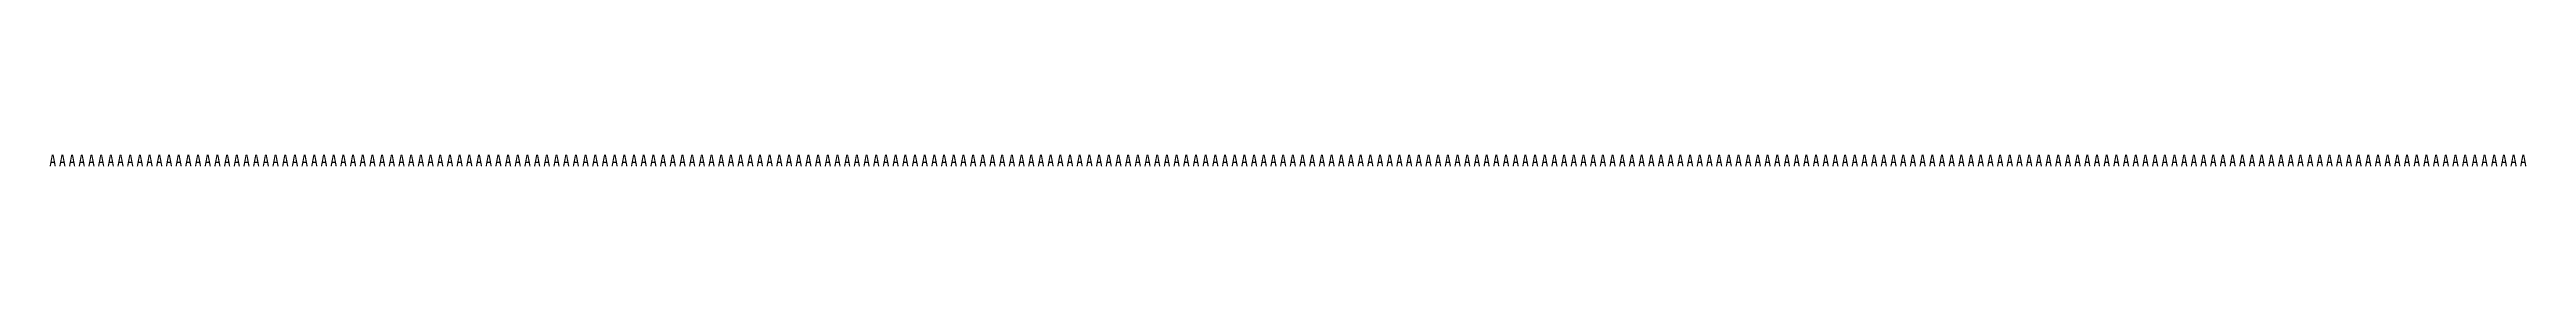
# Model space of a CAD drawing. Units: millimetres on the paper. Extents: x 1 to 456, y 2 to 4.
import ezdxf

# ---------------------------------------------------------------- set-up
doc = ezdxf.new("R2010")
doc.units = ezdxf.units.MM
doc.layers.add('0-0_0', color=7, linetype='Continuous')
doc.styles.add('ＭＳ ゴシック', font='')
doc.styles.get('ＭＳ ゴシック').set_extended_font_data('MS Gothic')

msp = doc.modelspace()

# ---------------------------------------------------------------- texts
at = {"layer": '0-0_0', "insert": (1, 2), "char_height": 2.199, "attachment_point": 7, "style": 'ＭＳ ゴシック'}
msp.add_mtext('\\T1.4;\\W0.85;AAAAAAAAAAAAAAAAAAAAAAAAAAAAAAAAAAAAAAAAAAAAAAAAAAAAAAAAAAAAAAAAAAAAAAAAAAAAAAAAAAAAAAAAAAAAAAAAAAAAAAAAAAAAAAAAAAAAAAAAAAAAAAAAAAAAAAAAAAAAAAAAAAAAAAAAAAAAAAAAAAAAAAAAAAAAAAAAAAAAAAAAAAAAAAAAAAAAAAAAAAAAAAAAAAAAAAAAAAAAAAAAAAAAAAAAAAAAAAAAAAAAAAAAAAAAAAAA', dxfattribs=at)

doc.saveas('drawing.dxf')
